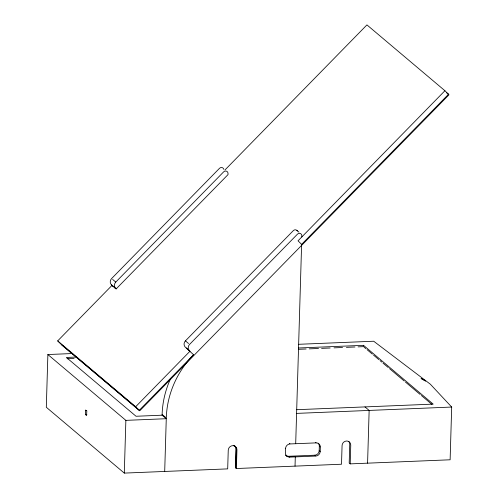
<?xml version="1.0" encoding="UTF-8"?>
<svg xmlns="http://www.w3.org/2000/svg" width="498" height="498" viewBox="0 0 498 498"><rect width="100%" height="100%" fill="white"/><g stroke="black" fill="none" stroke-linecap="round" stroke-linejoin="round"><path stroke-width="0.75" d="M72.739 353.518L47.876 354.539L46.314 407.277L124.301 473.1L227.692 468.879L228.246 450.229A4.526 4.214 -49.8 0 1 232.722 445.66A4.526 4.214 -49.8 0 1 236.936 449.875L236.382 468.525L341.516 464.229L342.07 445.579A4.526 4.214 -49.8 0 1 346.54 441.01A4.526 4.214 -49.8 0 1 350.754 445.224L350.2 463.875L450.124 459.791L451.686 407.053L430.347 384.207L373.699 341.23L298.875 344.286M85.475 410.595L85.438 414.355L86.584 415.525L86.808 411.08L85.563 410.035L85.475 410.595L86.777 410.545M124.301 473.1L125.863 420.362L47.876 354.539M170.335 379.19A90.518 84.274 -49.8 0 0 162.124 414.461L162.099 415.195L166.264 418.712L125.863 420.362M164.701 471.45L166.288 417.971A90.518 84.274 -49.8 0 1 193.579 354.781L186.289 347.971M235.753 467.989L236.307 449.345A4.526 4.214 -49.8 0 0 233.68 445.368M316.112 442.878L290.048 443.942A4.526 4.214 -49.8 0 0 285.572 448.517L285.441 452.912A4.526 4.214 -49.8 0 0 289.655 457.127L315.72 456.062A4.526 4.214 -49.8 0 0 320.195 451.493L320.326 447.098A4.526 4.214 -49.8 0 0 316.112 442.878L315.608 442.454M295.028 466.128L295.302 456.896L294.673 456.367L289.027 456.598A4.526 4.214 -49.8 0 1 285.989 455.433M295.694 443.712L301.614 244.387L448.493 94.303L444.913 90.723L366.933 24.9L224.947 169.986M301.832 236.93L301.863 235.84A2.714 2.527 -49.8 0 0 297.468 234.153L189.595 344.392A4.526 4.214 -49.8 0 0 189.408 350.604M285.615 455.116A4.526 4.214 -49.8 0 0 288.647 456.274L314.711 455.209A4.526 4.214 -49.8 0 0 319.187 450.64L319.318 446.245A4.526 4.214 -49.8 0 0 318.135 443.189M298.427 347.99L363.528 345.332L363.49 346.645L358.062 346.869M367.58 463.165L369.143 410.427L364.984 406.91M193.579 354.781L139.253 410.29L61.266 344.467L57.693 340.893L112.019 285.379L116.183 288.89L228.009 174.624L228.04 173.528A2.714 2.527 -49.8 0 0 223.652 171.847L115.773 282.08A4.526 4.214 -49.8 0 0 115.586 288.298L116.183 288.89M57.693 340.893L135.68 406.717L190.006 351.202L185.244 347.087A4.526 4.214 -49.8 0 1 185.43 340.875L293.303 230.642A2.714 2.527 -49.8 0 1 297.381 230.997M444.913 90.723L298.034 240.814L301.614 244.387M76.468 357.054L66.377 357.464L136.035 416.26L162.423 415.183M67.118 358.753L74.102 358.467M298.321 349.31L306.133 348.992M309.233 348.861L318.533 348.482M321.596 348.357L330.162 348.009M334.009 347.853L342.562 347.504M346.421 347.343L354.962 346.994M85.606 414.766L86.913 414.71M296.684 409.698L433.185 404.121L363.528 345.332M296.596 413.39L451.686 407.053M446.718 92.809L448.493 94.303M447.21 93.3L448.984 94.794L139.745 410.788L61.758 344.965M296.876 230.387L298.962 232.143M364.082 347.15L365.849 348.644M367.032 349.64L372.342 354.122M373.525 355.118L378.841 359.606M380.018 360.602L381.792 362.096M382.968 363.092L388.284 367.574M389.467 368.57L404.22 381.026M405.403 382.022L420.163 394.478M421.339 395.474L431.965 404.444M350.2 463.875L349.191 463.022L349.745 444.378A4.526 4.214 -49.8 0 0 348.569 441.321M319.318 446.245L320.077 446.88M319.187 450.64L320.195 451.493M112.648 279.446L115.773 282.08M185.43 340.875L188.555 343.508M314.711 455.209L315.471 455.851M223.82 169.37A2.714 2.527 -49.8 0 0 219.487 168.33L111.608 278.563A4.526 4.214 -49.8 0 0 111.421 284.781L114.546 287.414M289.419 443.413L289.892 443.811M285.261 448.25L285.572 448.517M289.338 456.865L289.655 457.127M236.382 468.525L235.373 467.672L235.928 449.022A4.526 4.214 -49.8 0 0 233.823 445.28M162.124 414.461L165.498 417.312M188.431 349.87L189.452 350.891M114.621 287.732L115.642 288.753M111.421 284.781L112.99 286.344M135.68 406.717L139.253 410.29M424.8 380.441L421.071 378.461L425.56 381.082L424.8 380.441"/></g></svg>
